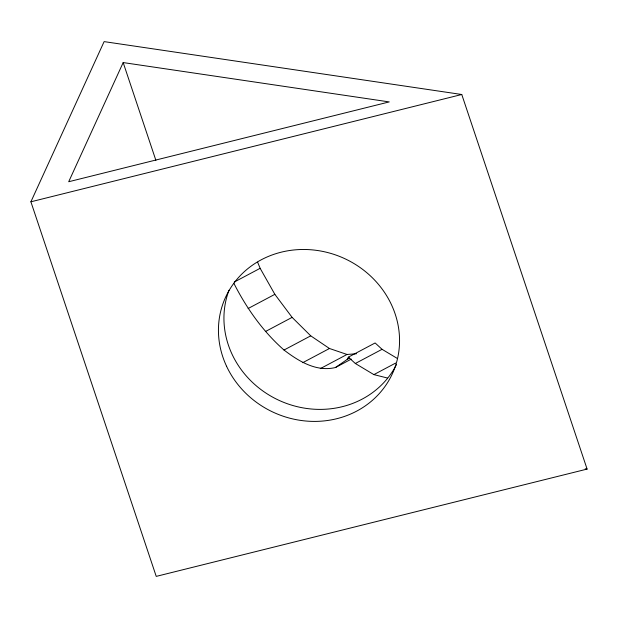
<?xml version="1.0" encoding="UTF-8"?>
<svg xmlns="http://www.w3.org/2000/svg" width="618" height="618" viewBox="0 0 618 618"><rect width="100%" height="100%" fill="white"/><g stroke="black" fill="none" stroke-linecap="round" stroke-linejoin="round"><path stroke-width="0.93" d="M30.9 201.8L104.118 41.615L461.77 94.5L587.1 469.085L156.23 576.385L30.9 201.8L461.77 94.5M123.175 62.572L68.706 181.738L389.24 101.916L123.175 62.572L155.883 160.325M233.882 283.338C246.582 308.297 262.913 331.449 284.01 350.035C298.641 361.19 316.285 372.129 335.458 367.525L347.231 359.382L348.39 357.142L375.126 342.959L382.055 349.309L397.389 358.494M234.245 282.055L260.139 268.312L257.621 262.156M248.119 308.521L274.856 294.338L292.113 317.374L310.738 335.844L329.464 348.498L347.015 354.462L356.501 353.759M265.377 331.557L292.113 317.374M284.01 350.035L310.738 335.844M302.735 362.681L329.464 348.498M320.286 368.645L347.015 354.462M347.231 359.382L349.734 358.054M335.458 367.525L351.333 359.097M348.39 357.142L355.327 363.492L382.055 349.309M355.327 363.492L373.882 374.616L395.605 363.083M585.192 468.807L587.1 469.085M373.882 374.616L387.378 378.007M260.139 268.312L274.856 294.338M396.509 364.512A91.742 84.705 24.6 0 1 280.317 400.935A91.742 84.705 24.6 0 1 228.992 290.251M226.567 366.258A91.742 84.705 24.6 0 0 382.689 389.541A91.742 84.705 24.6 0 0 317.745 250.537A91.742 84.705 24.6 0 0 226.567 366.258"/></g></svg>
